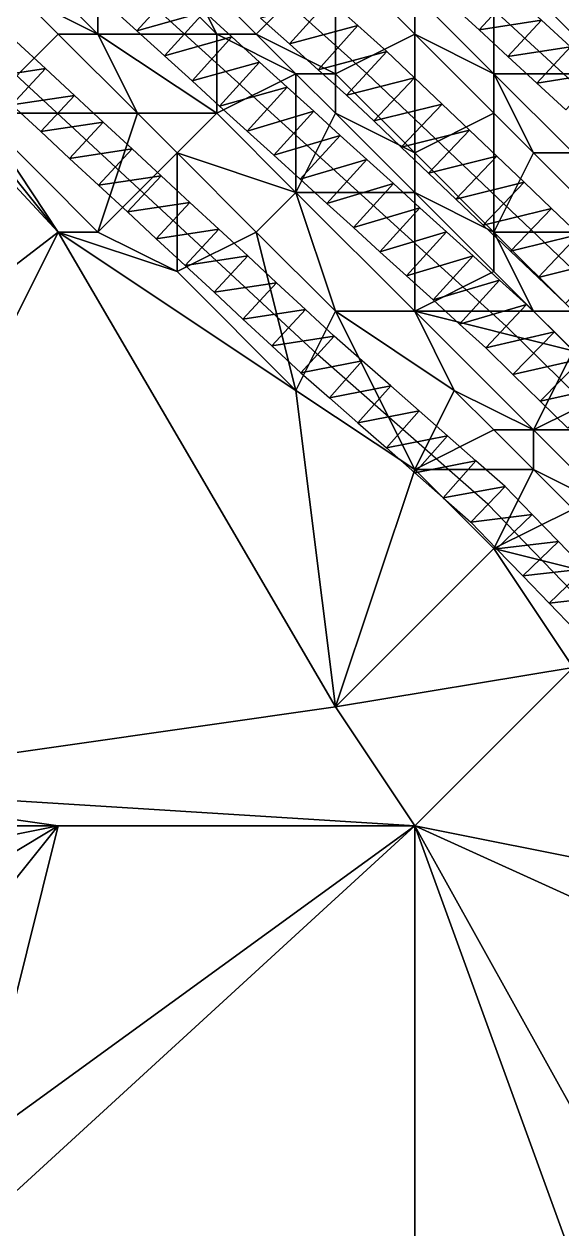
# Model space of a CAD drawing. Header units: metres. Extents: x -1103 to 901, y -902 to 905.
# Drawn here: x 496.3 to 523.4, y -10.4 to 50.5 of the extents above; entities that cross this region are included whole.
import ezdxf

# ---------------------------------------------------------------- set-up
doc = ezdxf.new("R2010")
doc.units = ezdxf.units.M
for name, color, linetype in [('OSM_PATH_AXES', 30, 'CONTINUOUS'), ('OSM_PATH_SURFACE', 30, 'CONTINUOUS'), ('OSM_ROAD_AXES', 2, 'CONTINUOUS'), ('OSM_ROAD_SURFACE', 9, 'CONTINUOUS'), ('OSM_TERRAIN', 3, 'CONTINUOUS')]:
    doc.layers.add(name, color=color, linetype=linetype)

msp = doc.modelspace()

# ---------------------------------------------------------------- linework, layer by layer
at = {"layer": 'OSM_PATH_AXES'}
for points in [[(127.826, 210.906, 16.029), (196.458, 197.69, 10.186), (236.064, 190.446, 11.754), (275.194, 178.602, 14.999), (341.749, 159.447, 17.343), (437.552, 135.659, 16.351), (450.44, 133.325, 16.804), (456.254, 132.297, 16.859), (457.603, 124.29, 16.486), (459.758, 117.832, 15.625), (464.113, 105.943, 14.013), (483.557, 84.721, 11.881), (528.866, 43.072, 8.921), (572.273, 5.394, 9.598), (605.522, -30.471, 8.562)], [(604.074, -72.573, 4.307), (599.84, -65.34, 4.849), (596.878, -60.562, 5.257), (593.054, -57.123, 5.647), (577.988, -38.466, 7.539), (554.322, -11.847, 6.908), (535.641, 9.718, 6.082), (519.702, 26.24, 6.389), (511.091, 33.816, 6.727), (492.123, 51.4, 7.801)]]:
    msp.add_polyline3d(points, dxfattribs=at)
at = {"layer": 'OSM_PATH_SURFACE'}
for points in [[(517.789, 51.556, 9.332), (519.25, 50.213, 9.258), (520.942, 52.053, 9.343)], [(519.25, 50.213, 9.258), (522.404, 50.71, 9.272), (520.942, 52.053, 9.343)], [(519.25, 50.213, 9.258), (520.712, 48.869, 9.185), (522.404, 50.71, 9.272)], [(520.712, 48.869, 9.185), (523.865, 49.366, 9.201), (522.404, 50.71, 9.272)], [(497.35, 48.259, 7.588), (495.891, 49.611, 7.717), (494.191, 47.778, 7.517)], [(520.712, 48.869, 9.185), (522.173, 47.526, 9.113), (523.865, 49.366, 9.201)], [(522.173, 47.526, 9.113), (525.327, 48.023, 9.13), (523.865, 49.366, 9.201)], [(497.35, 48.259, 7.588), (494.191, 47.778, 7.517), (495.651, 46.425, 7.388)], [(498.809, 46.906, 7.472), (497.35, 48.259, 7.588), (495.651, 46.425, 7.388)], [(522.173, 47.526, 9.113), (523.635, 46.182, 9.039), (525.327, 48.023, 9.13)], [(498.809, 46.906, 7.472), (495.651, 46.425, 7.388), (497.11, 45.073, 7.273)], [(500.268, 45.554, 7.356), (498.809, 46.906, 7.472), (497.11, 45.073, 7.273)], [(500.268, 45.554, 7.356), (497.11, 45.073, 7.273), (498.569, 43.72, 7.159)], [(501.727, 44.201, 7.246), (500.268, 45.554, 7.356), (498.569, 43.72, 7.159)], [(501.727, 44.201, 7.246), (498.569, 43.72, 7.159), (500.028, 42.368, 7.044)], [(503.186, 42.848, 7.166), (501.727, 44.201, 7.246), (500.028, 42.368, 7.044)], [(503.186, 42.848, 7.166), (500.028, 42.368, 7.044), (501.487, 41.015, 6.96)], [(504.646, 41.496, 7.137), (503.186, 42.848, 7.166), (501.487, 41.015, 6.96)], [(504.646, 41.496, 7.137), (501.487, 41.015, 6.96), (502.946, 39.662, 6.963)], [(506.105, 40.143, 7.068), (504.646, 41.496, 7.137), (502.946, 39.662, 6.963)], [(506.105, 40.143, 7.068), (502.946, 39.662, 6.963), (504.405, 38.31, 6.946)], [(507.564, 38.79, 7.009), (506.105, 40.143, 7.068), (504.405, 38.31, 6.946)], [(507.564, 38.79, 7.009), (504.405, 38.31, 6.946), (505.864, 36.957, 6.896)], [(509.023, 37.438, 6.96), (507.564, 38.79, 7.009), (505.864, 36.957, 6.896)], [(509.023, 37.438, 6.96), (505.864, 36.957, 6.896), (507.323, 35.604, 6.847)], [(510.482, 36.085, 6.913), (509.023, 37.438, 6.96), (507.323, 35.604, 6.847)], [(510.482, 36.085, 6.913), (507.323, 35.604, 6.847), (508.782, 34.252, 6.798)], [(511.929, 34.743, 6.864), (510.482, 36.085, 6.913), (508.782, 34.252, 6.798)], [(511.929, 34.743, 6.864), (508.782, 34.252, 6.798), (510.253, 32.888, 6.75)], [(513.352, 33.492, 6.82), (511.929, 34.743, 6.864), (510.253, 32.888, 6.75)], [(513.352, 33.492, 6.82), (510.253, 32.888, 6.75), (511.701, 31.615, 6.701)], [(514.787, 32.229, 6.8), (513.352, 33.492, 6.82), (511.701, 31.615, 6.701)], [(514.787, 32.229, 6.8), (511.701, 31.615, 6.701), (513.136, 30.352, 6.652)], [(516.222, 30.967, 6.78), (514.787, 32.229, 6.8), (513.136, 30.352, 6.652)], [(516.222, 30.967, 6.78), (513.136, 30.352, 6.652), (514.571, 29.09, 6.604)], [(517.657, 29.704, 6.727), (516.222, 30.967, 6.78), (514.571, 29.09, 6.604)], [(517.657, 29.704, 6.727), (514.571, 29.09, 6.604), (516.006, 27.827, 6.537)], [(519.092, 28.442, 6.628), (517.657, 29.704, 6.727), (516.006, 27.827, 6.537)], [(519.092, 28.442, 6.628), (516.006, 27.827, 6.537), (517.441, 26.565, 6.473)], [(520.565, 27.144, 6.541), (519.092, 28.442, 6.628), (517.441, 26.565, 6.473)], [(520.565, 27.144, 6.541), (517.441, 26.565, 6.473), (518.839, 25.337, 6.397)], [(521.93, 25.731, 6.452), (520.565, 27.144, 6.541), (518.839, 25.337, 6.397)], [(521.93, 25.731, 6.452), (518.839, 25.337, 6.397), (520.131, 23.996, 6.312)], [(523.258, 24.355, 6.38), (521.93, 25.731, 6.452), (520.131, 23.996, 6.312)], [(523.258, 24.355, 6.38), (520.131, 23.996, 6.312), (521.459, 22.619, 6.217)], [(524.586, 22.978, 6.315), (523.258, 24.355, 6.38), (521.459, 22.619, 6.217)], [(524.586, 22.978, 6.315), (521.459, 22.619, 6.217), (522.787, 21.242, 6.121)], [(525.915, 21.601, 6.223), (524.586, 22.978, 6.315), (522.787, 21.242, 6.121)], [(525.915, 21.601, 6.223), (522.787, 21.242, 6.121), (524.115, 19.865, 6.025)]]:
    msp.add_3dface(points, dxfattribs=at)
at = {"layer": 'OSM_ROAD_AXES'}
for points in [[(114.075, 197.646, 15.56), (161.506, 194.251, 12.963), (196.492, 187.483, 9.365), (231.178, 179.531, 11.004), (286.624, 165.099, 14.96), (324.273, 155.82, 16.359), (368.598, 143.887, 14.654), (401.804, 135.493, 14.449), (418.705, 127.099, 14.868), (434.423, 118.263, 14.428), (448.506, 106.187, 13.141), (483.048, 75.409, 10.878), (513.578, 48.016, 8.62), (538.482, 24.305, 7.633), (556.721, 5.018, 7.979), (575.843, -14.269, 9.288), (585.537, -24.753, 9.553)], [(648.046, -13.109, 7.387), (628.602, -37.096, 7.243), (619.594, -40.944, 7.134), (612.188, -41.895, 7.118), (601.797, -41.43, 7.248), (592.169, -38.356, 7.804), (579.988, -26.456, 8.952), (547.004, 9.331, 7.13), (520.619, 35.242, 7.515), (508.549, 46.213, 8.047), (487.635, 65.213, 9.648)]]:
    msp.add_polyline3d(points, dxfattribs=at)
at = {"layer": 'OSM_ROAD_SURFACE'}
for points in [[(503.981, 52.39, 8.511), (500.569, 51.436, 8.37), (501.963, 50.169, 8.264)], [(505.375, 51.123, 8.436), (503.981, 52.39, 8.511), (501.963, 50.169, 8.264)], [(508.215, 50.813, 8.788), (509.669, 49.508, 8.722), (511.672, 51.741, 8.891)], [(509.669, 49.508, 8.722), (513.126, 50.437, 8.813), (511.672, 51.741, 8.891)], [(505.375, 51.123, 8.436), (501.963, 50.169, 8.264), (503.358, 48.903, 8.21)], [(506.769, 49.857, 8.34), (505.375, 51.123, 8.436), (503.358, 48.903, 8.21)], [(509.669, 49.508, 8.722), (511.123, 48.204, 8.554), (513.126, 50.437, 8.813)], [(511.123, 48.204, 8.554), (514.596, 49.117, 8.73), (513.126, 50.437, 8.813)], [(506.769, 49.857, 8.34), (503.358, 48.903, 8.21), (504.752, 47.636, 8.164)], [(508.163, 48.59, 8.181), (506.769, 49.857, 8.34), (504.752, 47.636, 8.164)], [(511.123, 48.204, 8.554), (512.56, 46.914, 8.479), (514.596, 49.117, 8.73)], [(512.56, 46.914, 8.479), (515.996, 47.785, 8.664), (514.596, 49.117, 8.73)], [(508.163, 48.59, 8.181), (504.752, 47.636, 8.164), (506.146, 46.369, 8.119)], [(509.558, 47.323, 8.137), (508.163, 48.59, 8.181), (506.146, 46.369, 8.119)], [(512.56, 46.914, 8.479), (513.928, 45.612, 8.431), (515.996, 47.785, 8.664)], [(513.928, 45.612, 8.431), (517.38, 46.468, 8.592), (515.996, 47.785, 8.664)], [(509.558, 47.323, 8.137), (506.146, 46.369, 8.119), (507.54, 45.103, 8.057)], [(510.899, 46.104, 8.073), (509.558, 47.323, 8.137), (507.54, 45.103, 8.057)], [(513.928, 45.612, 8.431), (515.311, 44.295, 8.384), (517.38, 46.468, 8.592)], [(515.311, 44.295, 8.384), (518.763, 45.15, 8.52), (517.38, 46.468, 8.592)], [(510.899, 46.104, 8.073), (507.54, 45.103, 8.057), (508.881, 43.884, 7.993)], [(512.24, 44.885, 8.013), (510.899, 46.104, 8.073), (508.881, 43.884, 7.993)], [(515.311, 44.295, 8.384), (516.695, 42.978, 8.336), (518.763, 45.15, 8.52)], [(516.695, 42.978, 8.336), (520.147, 43.833, 8.449), (518.763, 45.15, 8.52)], [(512.24, 44.885, 8.013), (508.881, 43.884, 7.993), (510.222, 42.665, 7.928)], [(513.581, 43.666, 7.96), (512.24, 44.885, 8.013), (510.222, 42.665, 7.928)], [(513.581, 43.666, 7.96), (510.222, 42.665, 7.928), (511.564, 41.446, 7.875)], [(514.922, 42.447, 7.907), (513.581, 43.666, 7.96), (511.564, 41.446, 7.875)], [(516.695, 42.978, 8.336), (518.078, 41.66, 8.281), (520.147, 43.833, 8.449)], [(518.078, 41.66, 8.281), (521.53, 42.516, 8.377), (520.147, 43.833, 8.449)], [(514.922, 42.447, 7.907), (511.564, 41.446, 7.875), (512.905, 40.227, 7.823)], [(516.264, 41.228, 7.853), (514.922, 42.447, 7.907), (512.905, 40.227, 7.823)], [(518.078, 41.66, 8.281), (519.462, 40.343, 8.226), (521.53, 42.516, 8.377)], [(519.462, 40.343, 8.226), (522.914, 41.198, 8.305), (521.53, 42.516, 8.377)], [(516.264, 41.228, 7.853), (512.905, 40.227, 7.823), (514.246, 39.008, 7.771)], [(517.605, 40.009, 7.795), (516.264, 41.228, 7.853), (514.246, 39.008, 7.771)], [(519.462, 40.343, 8.226), (520.845, 39.026, 8.176), (522.914, 41.198, 8.305)], [(520.845, 39.026, 8.176), (524.298, 39.881, 8.234), (522.914, 41.198, 8.305)], [(517.605, 40.009, 7.795), (514.246, 39.008, 7.771), (515.587, 37.789, 7.719)], [(518.946, 38.79, 7.737), (517.605, 40.009, 7.795), (515.587, 37.789, 7.719)], [(520.845, 39.026, 8.176), (522.229, 37.708, 8.125), (524.298, 39.881, 8.234)], [(522.229, 37.708, 8.125), (525.681, 38.564, 8.167), (524.298, 39.881, 8.234)], [(518.946, 38.79, 7.737), (515.587, 37.789, 7.719), (516.928, 36.57, 7.662)], [(520.287, 37.571, 7.675), (518.946, 38.79, 7.737), (516.928, 36.57, 7.662)], [(522.229, 37.708, 8.125), (523.612, 36.391, 8.074), (525.681, 38.564, 8.167)], [(520.287, 37.571, 7.675), (516.928, 36.57, 7.662), (518.269, 35.351, 7.593)], [(521.65, 36.332, 7.605), (520.287, 37.571, 7.675), (518.269, 35.351, 7.593)], [(521.65, 36.332, 7.605), (518.269, 35.351, 7.593), (519.589, 34.153, 7.515)], [(523.059, 34.949, 7.529), (521.65, 36.332, 7.605), (519.589, 34.153, 7.515)], [(523.059, 34.949, 7.529), (519.589, 34.153, 7.515), (520.957, 32.808, 7.429)], [(524.448, 33.585, 7.458), (523.059, 34.949, 7.529), (520.957, 32.808, 7.429)], [(524.448, 33.585, 7.458), (520.957, 32.808, 7.429), (522.346, 31.445, 7.341)], [(525.837, 32.221, 7.384), (524.448, 33.585, 7.458), (522.346, 31.445, 7.341)], [(525.837, 32.221, 7.384), (522.346, 31.445, 7.341), (523.735, 30.081, 7.261)]]:
    msp.add_3dface(points, dxfattribs=at)
at = {"layer": 'OSM_TERRAIN'}
for points in [[(472, 20, 1.804), (498, 40, 6.355), (472, 68, 9.541)], [(498, 40, 6.355), (490, 50, 7.661), (472, 68, 9.541)], [(500, 50, 8.214), (500, 56, 8.672), (496, 54, 8.623)], [(500, 50, 8.214), (506, 50, 8.173), (500, 56, 8.672)], [(506, 50, 8.173), (504, 54, 8.987), (500, 56, 8.672)], [(526, 48, 9.047), (526, 56, 10.357), (520, 54, 9.362)], [(496, 52, 7.891), (500, 50, 8.214), (496, 54, 8.623)], [(506, 50, 8.173), (508, 50, 8.675), (504, 54, 8.987)], [(508, 50, 8.675), (512, 54, 8.986), (504, 54, 8.987)], [(512, 48, 8.616), (512, 54, 8.986), (508, 50, 8.675)], [(512, 48, 8.616), (516, 50, 8.728), (512, 54, 8.986)], [(516, 50, 8.728), (516, 52, 9.284), (512, 54, 8.986)], [(520, 48, 9.064), (520, 54, 9.362), (516, 52, 9.284)], [(520, 48, 9.064), (526, 48, 9.047), (520, 54, 9.362)], [(494, 46, 7.247), (498, 50, 7.687), (496, 52, 7.891)], [(498, 50, 7.687), (500, 50, 8.214), (496, 52, 7.891)], [(516, 50, 8.728), (520, 48, 9.064), (516, 52, 9.284)], [(498, 40, 6.355), (494, 46, 7.247), (490, 50, 7.661)], [(494, 46, 7.247), (502, 46, 7.339), (498, 50, 7.687)], [(502, 46, 7.339), (500, 50, 8.214), (498, 50, 7.687)], [(502, 46, 7.339), (506, 46, 8.058), (500, 50, 8.214)], [(506, 46, 8.058), (506, 50, 8.173), (500, 50, 8.214)], [(506, 46, 8.058), (510, 48, 8.113), (506, 50, 8.173)], [(510, 48, 8.113), (508, 50, 8.675), (506, 50, 8.173)], [(510, 48, 8.113), (512, 48, 8.616), (508, 50, 8.675)], [(512, 48, 8.616), (516, 44, 8.419), (516, 50, 8.728)], [(516, 44, 8.419), (520, 46, 8.51), (516, 50, 8.728)], [(520, 46, 8.51), (520, 48, 9.064), (516, 50, 8.728)], [(506, 46, 8.058), (510, 42, 7.851), (510, 48, 8.113)], [(510, 42, 7.851), (512, 46, 8.009), (510, 48, 8.113)], [(512, 46, 8.009), (512, 48, 8.616), (510, 48, 8.113)], [(512, 46, 8.009), (516, 44, 8.419), (512, 48, 8.616)], [(522, 44, 8.402), (520, 48, 9.064), (520, 46, 8.51)], [(522, 44, 8.402), (524, 44, 8.844), (520, 48, 9.064)], [(524, 44, 8.844), (526, 48, 9.047), (520, 48, 9.064)], [(498, 40, 6.355), (500, 40, 6.735), (494, 46, 7.247)], [(500, 40, 6.735), (502, 46, 7.339), (494, 46, 7.247)], [(500, 40, 6.735), (504, 44, 7.201), (502, 46, 7.339)], [(504, 44, 7.201), (506, 46, 8.058), (502, 46, 7.339)], [(504, 44, 7.201), (510, 42, 7.851), (506, 46, 8.058)], [(510, 42, 7.851), (516, 42, 7.836), (512, 46, 8.009)], [(516, 42, 7.836), (516, 44, 8.419), (512, 46, 8.009)], [(516, 44, 8.419), (520, 40, 8.204), (520, 46, 8.51)], [(520, 40, 8.204), (522, 44, 8.402), (520, 46, 8.51)], [(504, 38, 6.844), (504, 44, 7.201), (500, 40, 6.735)], [(504, 38, 6.844), (508, 40, 6.994), (504, 44, 7.201)], [(508, 40, 6.994), (510, 42, 7.851), (504, 44, 7.201)], [(516, 42, 7.836), (520, 40, 8.204), (516, 44, 8.419)], [(520, 40, 8.204), (526, 40, 8.183), (522, 44, 8.402)], [(526, 40, 8.183), (524, 44, 8.844), (522, 44, 8.402)], [(508, 40, 6.994), (512, 36, 6.85), (510, 42, 7.851)], [(512, 36, 6.85), (516, 36, 7.596), (510, 42, 7.851)], [(510, 42, 7.851), (516, 36, 7.596), (516, 42, 7.836)], [(516, 36, 7.596), (520, 38, 7.648), (516, 42, 7.836)], [(520, 38, 7.648), (520, 40, 8.204), (516, 42, 7.836)], [(484, 12, 1.802), (498, 40, 6.355), (472, 20, 1.804)], [(512, 16, 4.193), (498, 40, 6.355), (484, 12, 1.802)], [(512, 16, 4.193), (510, 32, 6.621), (498, 40, 6.355)], [(498, 40, 6.355), (510, 32, 6.621), (504, 38, 6.844)], [(498, 40, 6.355), (504, 38, 6.844), (500, 40, 6.735)], [(510, 32, 6.621), (508, 40, 6.994), (504, 38, 6.844)], [(510, 32, 6.621), (512, 36, 6.85), (508, 40, 6.994)], [(522, 36, 7.536), (520, 40, 8.204), (520, 38, 7.648)], [(522, 36, 7.536), (524, 36, 8.005), (520, 40, 8.204)], [(524, 36, 8.005), (526, 40, 8.183), (520, 40, 8.204)], [(516, 36, 7.596), (522, 36, 7.536), (520, 38, 7.648)], [(516, 28, 6.484), (512, 36, 6.85), (510, 32, 6.621)], [(516, 28, 6.484), (518, 32, 6.855), (512, 36, 6.85)], [(518, 32, 6.855), (516, 36, 7.596), (512, 36, 6.85)], [(518, 32, 6.855), (522, 30, 7.212), (516, 36, 7.596)], [(522, 30, 7.212), (524, 34, 7.424), (516, 36, 7.596)], [(516, 36, 7.596), (524, 34, 7.424), (522, 36, 7.536)], [(524, 34, 7.424), (524, 36, 8.005), (522, 36, 7.536)], [(522, 30, 7.212), (526, 32, 7.308), (524, 34, 7.424)], [(510, 32, 6.621), (512, 16, 4.193), (516, 28, 6.484)], [(516, 28, 6.484), (520, 30, 6.689), (518, 32, 6.855)], [(520, 30, 6.689), (522, 30, 7.212), (518, 32, 6.855)], [(522, 30, 7.212), (528, 30, 7.195), (526, 32, 7.308)], [(516, 28, 6.484), (522, 28, 6.534), (520, 30, 6.689)], [(522, 28, 6.534), (522, 30, 7.212), (520, 30, 6.689)], [(522, 28, 6.534), (526, 26, 6.966), (522, 30, 7.212)], [(526, 26, 6.966), (528, 30, 7.195), (522, 30, 7.212)], [(512, 16, 4.193), (520, 24, 6.231), (516, 28, 6.484)], [(520, 24, 6.231), (522, 28, 6.534), (516, 28, 6.484)], [(520, 24, 6.231), (524, 26, 6.412), (522, 28, 6.534)], [(522, 28, 6.534), (524, 26, 6.412), (526, 26, 6.966)], [(520, 24, 6.231), (528, 22, 6.225), (524, 26, 6.412)], [(512, 16, 4.193), (524, 18, 5.772), (520, 24, 6.231)], [(520, 24, 6.231), (524, 18, 5.772), (528, 22, 6.225)], [(512, 16, 4.193), (516, 10, 3.952), (524, 18, 5.772)], [(516, 10, 3.952), (536, 6, 6.015), (524, 18, 5.772)], [(516, 10, 3.952), (512, 16, 4.193), (484, 12, 1.802)], [(486, 10, 1.9), (498, 10, 2.924), (484, 12, 1.802)], [(484, 12, 1.802), (498, 10, 2.924), (516, 10, 3.952)], [(488, 8, 2.024), (498, 10, 2.924), (486, 10, 1.9)], [(490, 0, 1.899), (498, 10, 2.924), (488, 4, 1.895)], [(488, 8, 2.024), (488, 4, 1.895), (498, 10, 2.924)], [(490, 0, 1.899), (494, -6, 1.953), (498, 10, 2.924)], [(492, -12, 1.817), (516, -22, 2.258), (516, 10, 3.952)], [(494, -6, 1.953), (492, -12, 1.817), (516, 10, 3.952)], [(494, -6, 1.953), (516, 10, 3.952), (498, 10, 2.924)], [(516, -22, 2.258), (524, -12, 3.628), (516, 10, 3.952)], [(524, -12, 3.628), (526, -8, 4.051), (516, 10, 3.952)], [(526, -8, 4.051), (538, 0, 5.736), (516, 10, 3.952)], [(538, 0, 5.736), (536, 6, 6.015), (516, 10, 3.952)]]:
    msp.add_3dface(points, dxfattribs=at)

doc.saveas('drawing.dxf')
